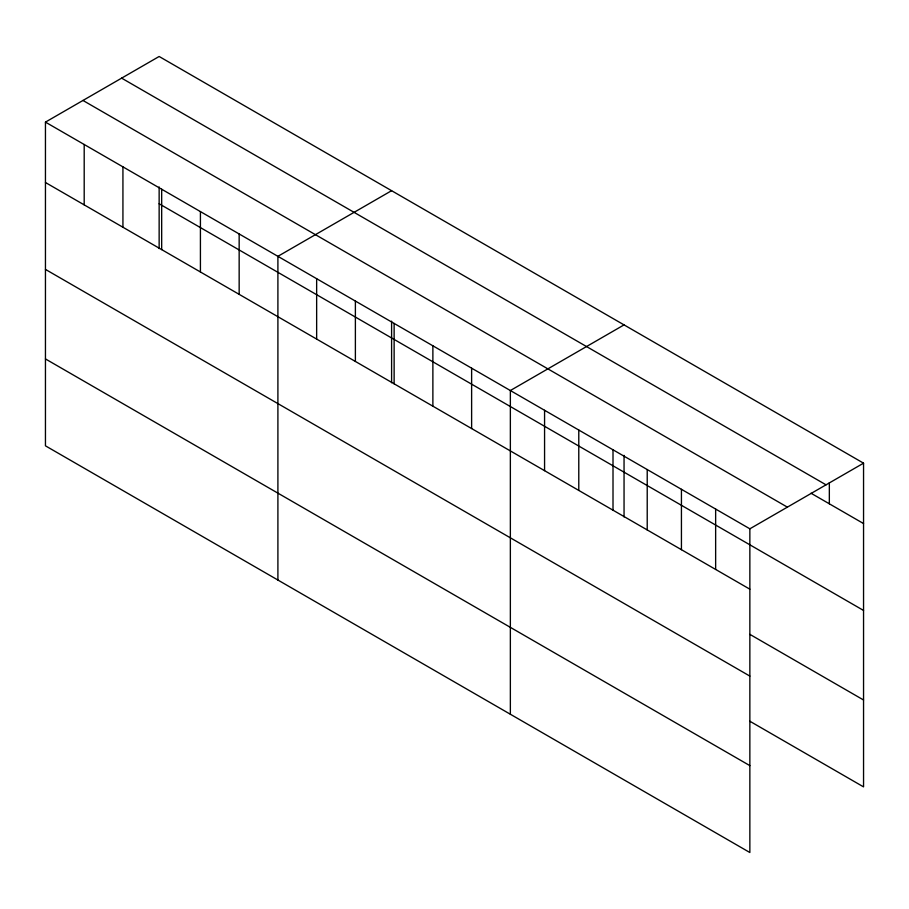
<?xml version="1.0" encoding="UTF-8"?>
<svg xmlns="http://www.w3.org/2000/svg" width="909" height="909" viewBox="0 0 909 909"><rect width="100%" height="100%" fill="white"/><g stroke="black" fill="none" stroke-linecap="round" stroke-linejoin="round"><path stroke-width="1.36" d="M45.45 122.124L749.857 528.811L749.857 852.517L45.45 445.83L45.45 122.124L159.143 56.483L863.55 463.17L863.55 786.876L749.914 721.269M391.597 190.685L277.904 256.327L277.904 580.044M624.051 324.888L510.358 390.529L510.358 714.247M749.857 528.811L863.55 463.17M121.624 78.14L826.031 484.827M811.01 493.223L863.55 523.561M82.969 100.456L787.376 507.142M159.143 203.764L863.55 610.45M45.45 182.504L749.857 589.191M749.914 634.38L863.55 699.987M45.45 269.405L749.857 676.091M45.45 358.93L749.857 765.628M829.338 482.736L829.338 503.802M715.644 509.051L715.644 569.443M681.432 489.303L681.432 549.684M647.219 469.544L647.219 529.936M624.051 455.364L624.051 516.948M613.007 449.796L613.007 510.176M578.783 430.037L578.783 490.428M544.571 410.289L544.571 470.669M471.623 368.168L471.623 428.548M432.877 345.795L432.877 406.187M394.131 323.434L394.131 383.814M391.597 321.15L391.597 382.734M355.385 301.061L355.385 361.452M316.65 278.688L316.65 339.08M239.158 233.954L239.158 294.346M200.423 211.592L200.423 271.984M161.677 189.22L161.677 249.611M159.143 186.947L159.143 248.532M122.931 166.858L122.931 227.239M84.196 144.486L84.196 204.877"/></g></svg>
